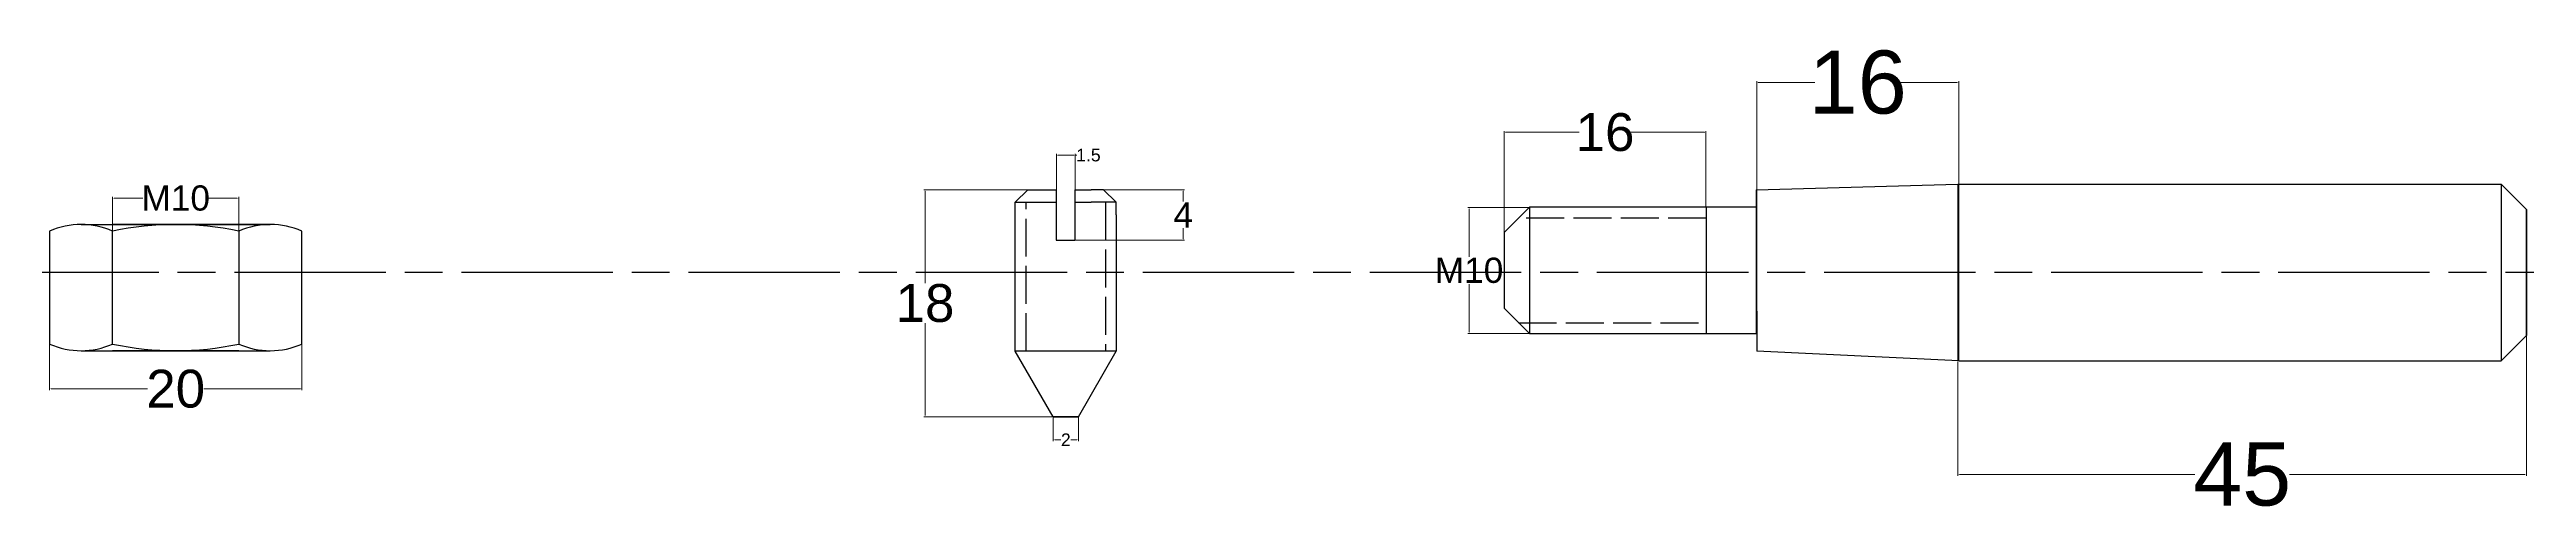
# Model space of a CAD drawing. Header units: inches. Extents: x -957 to 100, y -481 to 97.
# Drawn here: x -957.4 to -761.1, y -1.3 to 34.9 of the extents above; entities that cross this region are included whole.
import ezdxf

# ---------------------------------------------------------------- set-up
doc = ezdxf.new("R2010")
doc.units = ezdxf.units.IN
doc.header["$MEASUREMENT"] = 0
doc.linetypes.add('AM_ISO02W050x2', pattern=[3.75, 3, -0.75])
doc.linetypes.add('AM_ISO08W050', pattern=[18, 12, -1.5, 3, -1.5])
doc.layers.add('AM_5', color=3, linetype='Continuous', lineweight=15)
doc.styles.get("Standard").update_dxf_attribs({"font": 'arial.ttf'})
doc.dimstyles.new('AM_ANSI$0', dxfattribs={"dimtxt": 0.12, "dimasz": 0.12, "dimexe": 0.1, "dimexo": 0.05, "dimgap": 0.06, "dimtad": 0, "dimtih": 1, "dimtoh": 1, "dimdec": 4, "dimzin": 7, "dimdsep": 46, "dimtxsty": 'Standard', "dimcen": 0, "dimclrd": 256, "dimclre": 256, "dimclrt": 2, "dimadec": 0, "dimazin": 2, "dimtp": 0.1, "dimtm": 0.1, "dimtfac": 0.71, "dimtdec": 4, "dimtofl": 0, "dimtmove": 0, "dimatfit": 3, "dimfxl": 1, "dimtolj": 1, "dimtzin": 7, "dimlwd": -1, "dimlwe": -1, "dimarcsym": 1})

# ---------------------------------------------------------------- blocks, each defined once
blk = doc.blocks.new('*D12')
at = {"layer": 'AM_5', "linetype": 'ByBlock', "transparency": 16777216}
for p, q in [((-761.08, 12.21), (-761.08, 1.15)), ((-806.14, 10.21), (-806.14, 1.15)), ((-806.02, 1.25), (-787.37, 1.25)), ((-761.2, 1.25), (-779.85, 1.25))]:
    blk.add_line(p, q, dxfattribs=at)
at = {"layer": 'AM_5', "transparency": 16777216}
for points in [[(-806.02, 1.27), (-806.02, 1.23), (-806.14, 1.25)], [(-761.2, 1.27), (-761.2, 1.23), (-761.08, 1.25)]]:
    blk.add_solid(points, dxfattribs=at)
at = {"layer": 'Defpoints', "color": 0, "transparency": 16777216}
for p in [(-761.08, 12.26), (-806.14, 10.26), (-761.08, 1.25)]:
    blk.add_point(p, dxfattribs=at)
at = {"layer": 'AM_5', "color": 2, "transparency": 16777216, "insert": (-783.61, 1.25), "char_height": 0.12, "attachment_point": 5}
blk.add_mtext('\\A1;{\\H5;45}', dxfattribs=at)
blk = doc.blocks.new('*D13')
at = {"layer": 'AM_5', "linetype": 'ByBlock', "transparency": 16777216}
for p, q in [((-822.08, 11.08), (-822.08, 32.42)), ((-821.96, 32.32), (-817.48, 32.32)), ((-806.2, 32.32), (-810.67, 32.32)), ((-806.08, 10.31), (-806.08, 32.42))]:
    blk.add_line(p, q, dxfattribs=at)
at = {"layer": 'AM_5', "transparency": 16777216}
for points in [[(-821.96, 32.34), (-821.96, 32.3), (-822.08, 32.32)], [(-806.2, 32.34), (-806.2, 32.3), (-806.08, 32.32)]]:
    blk.add_solid(points, dxfattribs=at)
at = {"layer": 'Defpoints', "color": 0, "transparency": 16777216}
for p in [(-822.08, 32.32), (-822.08, 11.03), (-806.08, 10.26)]:
    blk.add_point(p, dxfattribs=at)
at = {"layer": 'AM_5', "color": 2, "transparency": 16777216, "insert": (-814.08, 32.32), "char_height": 0.12, "attachment_point": 5}
blk.add_mtext('\\A1;{\\H5;16}', dxfattribs=at)
blk = doc.blocks.new('*D15')
at = {"layer": 'AM_5', "linetype": 'ByBlock', "transparency": 16777216}
for p, q in [((-840.16, 22.42), (-844.99, 22.42)), ((-844.89, 22.3), (-844.89, 18.51)), ((-844.89, 12.54), (-844.89, 16.34)), ((-840.16, 12.42), (-844.99, 12.42))]:
    blk.add_line(p, q, dxfattribs=at)
at = {"layer": 'AM_5', "transparency": 16777216}
for points in [[(-844.91, 22.3), (-844.87, 22.3), (-844.89, 22.42)], [(-844.91, 12.54), (-844.87, 12.54), (-844.89, 12.42)]]:
    blk.add_solid(points, dxfattribs=at)
at = {"layer": 'Defpoints', "color": 0, "transparency": 16777216}
for p in [(-840.11, 22.42), (-844.89, 12.42), (-840.11, 12.42)]:
    blk.add_point(p, dxfattribs=at)
at = {"layer": 'AM_5', "color": 2, "transparency": 16777216, "insert": (-844.89, 17.42), "char_height": 0.12, "attachment_point": 5}
blk.add_mtext('\\A1;{\\H2;M10}', dxfattribs=at)
blk = doc.blocks.new('*D16')
at = {"layer": 'AM_5', "linetype": 'ByBlock', "transparency": 16777216}
for p, q in [((-842.11, 20.47), (-842.11, 28.47)), ((-841.99, 28.37), (-836.17, 28.37)), ((-826.23, 28.37), (-832.04, 28.37)), ((-826.11, 22.47), (-826.11, 28.47))]:
    blk.add_line(p, q, dxfattribs=at)
at = {"layer": 'AM_5', "transparency": 16777216}
for points in [[(-841.99, 28.39), (-841.99, 28.35), (-842.11, 28.37)], [(-826.23, 28.39), (-826.23, 28.35), (-826.11, 28.37)]]:
    blk.add_solid(points, dxfattribs=at)
at = {"layer": 'Defpoints', "color": 0, "transparency": 16777216}
for p in [(-826.11, 28.37), (-826.11, 22.42), (-842.11, 20.42)]:
    blk.add_point(p, dxfattribs=at)
at = {"layer": 'AM_5', "color": 2, "transparency": 16777216, "insert": (-834.11, 28.37), "char_height": 0.12, "attachment_point": 5}
blk.add_mtext('\\A1;{\\H3;16}', dxfattribs=at)
blk = doc.blocks.new('*D17')
at = {"layer": 'AM_5', "linetype": 'ByBlock', "transparency": 16777216}
for p, q in [((-957.4, 11.54), (-957.4, 7.93)), ((-937.4, 11.54), (-937.4, 7.93)), ((-957.28, 8.03), (-949.63, 8.03)), ((-937.52, 8.03), (-945.17, 8.03))]:
    blk.add_line(p, q, dxfattribs=at)
at = {"layer": 'AM_5', "transparency": 16777216}
for points in [[(-957.28, 8.05), (-957.28, 8.01), (-957.4, 8.03)], [(-937.52, 8.05), (-937.52, 8.01), (-937.4, 8.03)]]:
    blk.add_solid(points, dxfattribs=at)
at = {"layer": 'Defpoints', "color": 0, "transparency": 16777216}
for p in [(-957.4, 11.59), (-937.4, 11.59), (-957.4, 8.03)]:
    blk.add_point(p, dxfattribs=at)
at = {"layer": 'AM_5', "color": 2, "transparency": 16777216, "insert": (-947.4, 8.03), "char_height": 0.12, "attachment_point": 5}
blk.add_mtext('\\A1;{\\H3;20}', dxfattribs=at)
blk = doc.blocks.new('*D18')
at = {"layer": 'AM_5', "linetype": 'ByBlock', "transparency": 16777216}
for p, q in [((-952.4, 20.58), (-952.4, 23.25)), ((-952.28, 23.15), (-950.01, 23.15)), ((-942.52, 23.15), (-944.79, 23.15)), ((-942.4, 20.58), (-942.4, 23.25))]:
    blk.add_line(p, q, dxfattribs=at)
at = {"layer": 'AM_5', "transparency": 16777216}
for points in [[(-952.28, 23.17), (-952.28, 23.13), (-952.4, 23.15)], [(-942.52, 23.17), (-942.52, 23.13), (-942.4, 23.15)]]:
    blk.add_solid(points, dxfattribs=at)
at = {"layer": 'Defpoints', "color": 0, "transparency": 16777216}
for p in [(-942.4, 23.15), (-952.4, 20.53), (-942.4, 20.53)]:
    blk.add_point(p, dxfattribs=at)
at = {"layer": 'AM_5', "color": 2, "transparency": 16777216, "insert": (-947.4, 23.15), "char_height": 0.12, "attachment_point": 5}
blk.add_mtext('\\A1;{\\H2;M10}', dxfattribs=at)
blk = doc.blocks.new('*D19')
at = {"layer": 'AM_5', "linetype": 'ByBlock', "transparency": 16777216}
for p, q in [((-879.9, 23.82), (-888.11, 23.82)), ((-888.01, 23.7), (-888.01, 16.42)), ((-888.01, 5.94), (-888.01, 13.23)), ((-877.9, 5.82), (-888.11, 5.82))]:
    blk.add_line(p, q, dxfattribs=at)
at = {"layer": 'AM_5', "transparency": 16777216}
for points in [[(-888.03, 23.7), (-887.99, 23.7), (-888.01, 23.82)], [(-888.03, 5.94), (-887.99, 5.94), (-888.01, 5.82)]]:
    blk.add_solid(points, dxfattribs=at)
at = {"layer": 'Defpoints', "color": 0, "transparency": 16777216}
for p in [(-888.01, 23.82), (-879.85, 23.82), (-877.85, 5.82)]:
    blk.add_point(p, dxfattribs=at)
at = {"layer": 'AM_5', "color": 2, "transparency": 16777216, "insert": (-888.01, 14.82), "char_height": 0.12, "attachment_point": 5}
blk.add_mtext('\\A1;{\\H3;18}', dxfattribs=at)
blk = doc.blocks.new('*D20')
at = {"layer": 'AM_5', "linetype": 'ByBlock', "transparency": 16777216}
for p, q in [((-877.85, 5.77), (-877.85, 3.9)), ((-877.73, 4), (-877.24, 4)), ((-875.97, 4), (-876.46, 4)), ((-875.85, 5.77), (-875.85, 3.9))]:
    blk.add_line(p, q, dxfattribs=at)
at = {"layer": 'AM_5', "transparency": 16777216}
for points in [[(-877.73, 4.02), (-877.73, 3.98), (-877.85, 4)], [(-875.97, 4.02), (-875.97, 3.98), (-875.85, 4)]]:
    blk.add_solid(points, dxfattribs=at)
at = {"layer": 'Defpoints', "color": 0, "transparency": 16777216}
for p in [(-877.85, 5.82), (-875.85, 5.82), (-875.85, 4)]:
    blk.add_point(p, dxfattribs=at)
at = {"layer": 'AM_5', "color": 2, "transparency": 16777216, "insert": (-876.85, 4), "char_height": 0.12, "attachment_point": 5}
blk.add_mtext('\\A1;{\\H1;2}', dxfattribs=at)
blk = doc.blocks.new('*D21')
at = {"layer": 'AM_5', "linetype": 'ByBlock', "transparency": 16777216}
for p, q in [((-876.05, 23.82), (-867.44, 23.82)), ((-867.54, 23.7), (-867.54, 22.88)), ((-876.05, 19.82), (-867.44, 19.82)), ((-867.54, 19.94), (-867.54, 20.76))]:
    blk.add_line(p, q, dxfattribs=at)
at = {"layer": 'AM_5', "transparency": 16777216}
for points in [[(-867.56, 23.7), (-867.52, 23.7), (-867.54, 23.82)], [(-867.56, 19.94), (-867.52, 19.94), (-867.54, 19.82)]]:
    blk.add_solid(points, dxfattribs=at)
at = {"layer": 'Defpoints', "color": 0, "transparency": 16777216}
for p in [(-876.1, 23.82), (-867.54, 23.82), (-876.1, 19.82)]:
    blk.add_point(p, dxfattribs=at)
at = {"layer": 'AM_5', "color": 2, "transparency": 16777216, "insert": (-867.54, 21.82), "char_height": 0.12, "attachment_point": 5}
blk.add_mtext('\\A1;{\\H2;4}', dxfattribs=at)
blk = doc.blocks.new('*D22')
at = {"layer": 'AM_5', "linetype": 'ByBlock', "transparency": 16777216}
for p, q in [((-877.6, 19.87), (-877.6, 26.66)), ((-877.48, 26.56), (-876.22, 26.56)), ((-876.1, 19.87), (-876.1, 26.66)), ((-876.1, 26.56), (-875.98, 26.56))]:
    blk.add_line(p, q, dxfattribs=at)
at = {"layer": 'AM_5', "transparency": 16777216}
for points in [[(-877.48, 26.58), (-877.48, 26.54), (-877.6, 26.56)], [(-876.22, 26.58), (-876.22, 26.54), (-876.1, 26.56)]]:
    blk.add_solid(points, dxfattribs=at)
at = {"layer": 'Defpoints', "color": 0, "transparency": 16777216}
for p in [(-876.1, 26.56), (-877.6, 19.82), (-876.1, 19.82)]:
    blk.add_point(p, dxfattribs=at)
at = {"layer": 'AM_5', "color": 2, "transparency": 16777216, "insert": (-875.06, 26.56), "char_height": 0.12, "attachment_point": 5}
blk.add_mtext('\\A1;{\\H1;1.5}', dxfattribs=at)

msp = doc.modelspace()

# ---------------------------------------------------------------- linework, layer by layer
for p, q in [((-880.85199, 22.82417), (-879.85199, 23.82417)), ((-879.85199, 23.82417), (-878.85199, 23.82417)), ((-878.85199, 23.82417), (-877.60199, 23.82417)), ((-876.10199, 23.82417), (-874.85199, 23.82417)), ((-873.85199, 23.82417), (-874.85199, 23.82417)), ((-872.85199, 22.82417), (-873.85199, 23.82417)), ((-822.13637, 23.81489), (-806.13637, 24.25944)), ((-822.13637, 23.81489), (-822.07731, 11.03346)), ((-806.13637, 24.25944), (-806.13637, 10.26088)), ((-806.13637, 24.25944), (-763.07731, 24.25944)), ((-763.07731, 24.25944), (-761.07731, 22.25944)), ((-763.07731, 24.25944), (-763.07731, 10.25802)), ((-880.85199, 21.82417), (-880.85199, 22.82417)), ((-880.85199, 22.82417), (-877.60199, 22.82417)), ((-880.85199, 11.02417), (-880.85199, 21.82417)), ((-879.85199, 22.82417), (-878.85199, 22.82417)), ((-876.10199, 22.82417), (-874.85199, 22.82417)), ((-872.85199, 22.82417), (-874.85199, 22.82417)), ((-872.85199, 21.82417), (-872.85199, 22.82417)), ((-872.85199, 21.82417), (-872.85199, 11.02417)), ((-840.10684, 22.42417), (-842.10684, 20.42417)), ((-826.10684, 22.42417), (-840.10684, 22.42417)), ((-840.10684, 22.42417), (-840.10684, 12.42417)), ((-826.10684, 22.42417), (-826.10684, 12.42417)), ((-822.10684, 22.42417), (-822.10684, 12.42417)), ((-761.07731, 12.25802), (-761.07731, 22.25944)), ((-761.07731, 22.25944), (-761.07731, 12.25802)), ((-957.40049, 20.53464), (-957.40049, 11.58786)), ((-954.90049, 21.06125), (-939.90049, 21.06125)), ((-954.90049, 21.06125), (-952.40049, 21.06125)), ((-942.40049, 21.06125), (-952.40049, 21.06125)), ((-952.40049, 21.06125), (-947.40049, 21.06125)), ((-952.40049, 11.58786), (-952.40049, 20.53464)), ((-947.40049, 21.06125), (-942.40049, 21.06125)), ((-942.40049, 21.06125), (-942.40049, 21.06125)), ((-939.90049, 21.06125), (-942.40049, 21.06125)), ((-942.40049, 20.53464), (-942.40049, 11.58786)), ((-937.40049, 11.58786), (-937.40049, 20.53464)), ((-842.10684, 20.42417), (-842.10684, 14.42417)), ((-840.10684, 12.42417), (-842.10684, 14.42417)), ((-840.10684, 12.42417), (-826.10684, 12.42417)), ((-763.07731, 10.25802), (-761.07731, 12.25802)), ((-954.90049, 11.06125), (-939.90049, 11.06125)), ((-942.40049, 11.06125), (-952.40049, 11.06125)), ((-872.85199, 11.02417), (-880.85199, 11.02417)), ((-877.85199, 5.82417), (-880.85199, 11.02417)), ((-875.85199, 5.82417), (-872.85199, 11.02417)), ((-806.07731, 10.25802), (-822.07731, 11.03346)), ((-806.07731, 10.25802), (-763.07731, 10.25802)), ((-875.85199, 5.82417), (-877.85199, 5.82417))]:
    msp.add_line(p, q)
at = {"linetype": 'AM_ISO02W050x2'}
for p, q in [((-880.00199, 11.02417), (-880.00199, 22.82417)), ((-873.70199, 22.82417), (-873.70199, 11.02417)), ((-826.10684, 21.57417), (-840.95684, 21.57417)), ((-840.95684, 13.27417), (-826.10684, 13.27417))]:
    msp.add_line(p, q, dxfattribs=at)
at = {"linetype": 'AM_ISO08W050'}
msp.add_xline((-632.25216, 17.25873), (-1, 0), dxfattribs=at)
for points in [[(-878.85199, 23.82417), (-877.60199, 23.82417)], [(-877.60199, 23.82417), (-877.60199, 19.82417), (-876.10199, 19.82417), (-876.10199, 23.82417)], [(-876.10199, 23.82417), (-874.85199, 23.82417)], [(-872.85199, 21.82417), (-872.85199, 11.02417), (-880.85199, 11.02417), (-880.85199, 21.82417)], [(-840.10684, 12.42417), (-822.10684, 12.42417), (-822.10684, 22.42417), (-840.10684, 22.42417)], [(-842.10684, 20.42417), (-842.10684, 14.42417)]]:
    msp.add_lwpolyline(points)
msp.add_lwpolyline([(-875.85199, 5.82417), (-877.85199, 5.82417), (-877.85199, 5.82417), (-875.85199, 5.82417)], close=True)
for centre, radius, start, end in [((-954.90049, 14.86377), 6.19748, 66.2097353, 113.7902647), ((-947.40049, -2.93875), 24, 77.9753008, 102.0246992), ((-939.90049, 14.86377), 6.19748, 66.2097353, 113.7902647), ((-954.90049, 17.25873), 6.19748, 246.2097353, 293.7902647), ((-947.40049, 35.06125), 24, 257.9753008, 282.0246992), ((-939.90049, 17.25873), 6.19748, 246.2097353, 293.7902647)]:
    msp.add_arc(centre, radius, start, end)

# ---------------------------------------------------------------- dimensions: what is measured, and where the dimension line sits
at = {"layer": 'AM_5'}
for base, p1, p2, angle, text, picture, middle in [((-822.07731, 32.32206), (-806.07731, 10.25802), (-822.07731, 11.03346), 0, '{\\H5;16}', '*D13', (-814.07731, 32.32206)), ((-876.10199, 26.55863), (-877.60199, 19.82417), (-876.10199, 19.82417), 0, '{\\H1;1.5}', '*D22', (-875.05501, 26.55863)), ((-888.00792, 23.82417), (-877.85199, 5.82417), (-879.85199, 23.82417), 90, '{\\H3;18}', '*D19', (-888.00792, 14.82417)), ((-867.53874, 23.82417), (-876.10199, 19.82417), (-876.10199, 23.82417), 90, '{\\H2;4}', '*D21', (-867.53874, 21.82417)), ((-844.89494, 12.42417), (-840.10684, 22.42417), (-840.10684, 12.42417), 90, '{\\H2;M10}', '*D15', (-844.89494, 17.42417)), ((-761.07731, 1.2485), (-806.13637, 10.26088), (-761.07731, 12.25802), 0, '{\\H5;45}', '*D12', (-783.60684, 1.2485)), ((-957.40049, 8.02795), (-937.40049, 11.58786), (-957.40049, 11.58786), 0, '{\\H3;20}', '*D17', (-947.40049, 8.02795)), ((-875.85199, 4.00337), (-877.85199, 5.82417), (-875.85199, 5.82417), 0, '{\\H1;2}', '*D20', (-876.85199, 4.00337))]:
    dim = msp.add_linear_dim(base=base, p1=p1, p2=p2, angle=angle, text=text, dimstyle='AM_ANSI$0', override={"dimpost": ''}, dxfattribs=at)
    dim.commit()
    dim.dimension.update_dxf_attribs({"geometry": picture, "text_midpoint": middle})
for base, p1, p2, text, picture, middle in [((-826.10684, 28.3742), (-842.10684, 20.42417), (-826.10684, 22.42417), '{\\H3;16}', '*D16', (-834.10684, 28.3742)), ((-942.40049, 23.14855), (-952.40049, 20.53464), (-942.40049, 20.53464), '{\\H2;M10}', '*D18', (-947.40049, 23.14855))]:
    dim = msp.add_linear_dim(base=base, p1=p1, p2=p2, text=text, dimstyle='AM_ANSI$0', override={"dimpost": ''}, dxfattribs=at)
    dim.commit()
    dim.dimension.update_dxf_attribs({"geometry": picture, "text_midpoint": middle})

doc.saveas('drawing.dxf')
